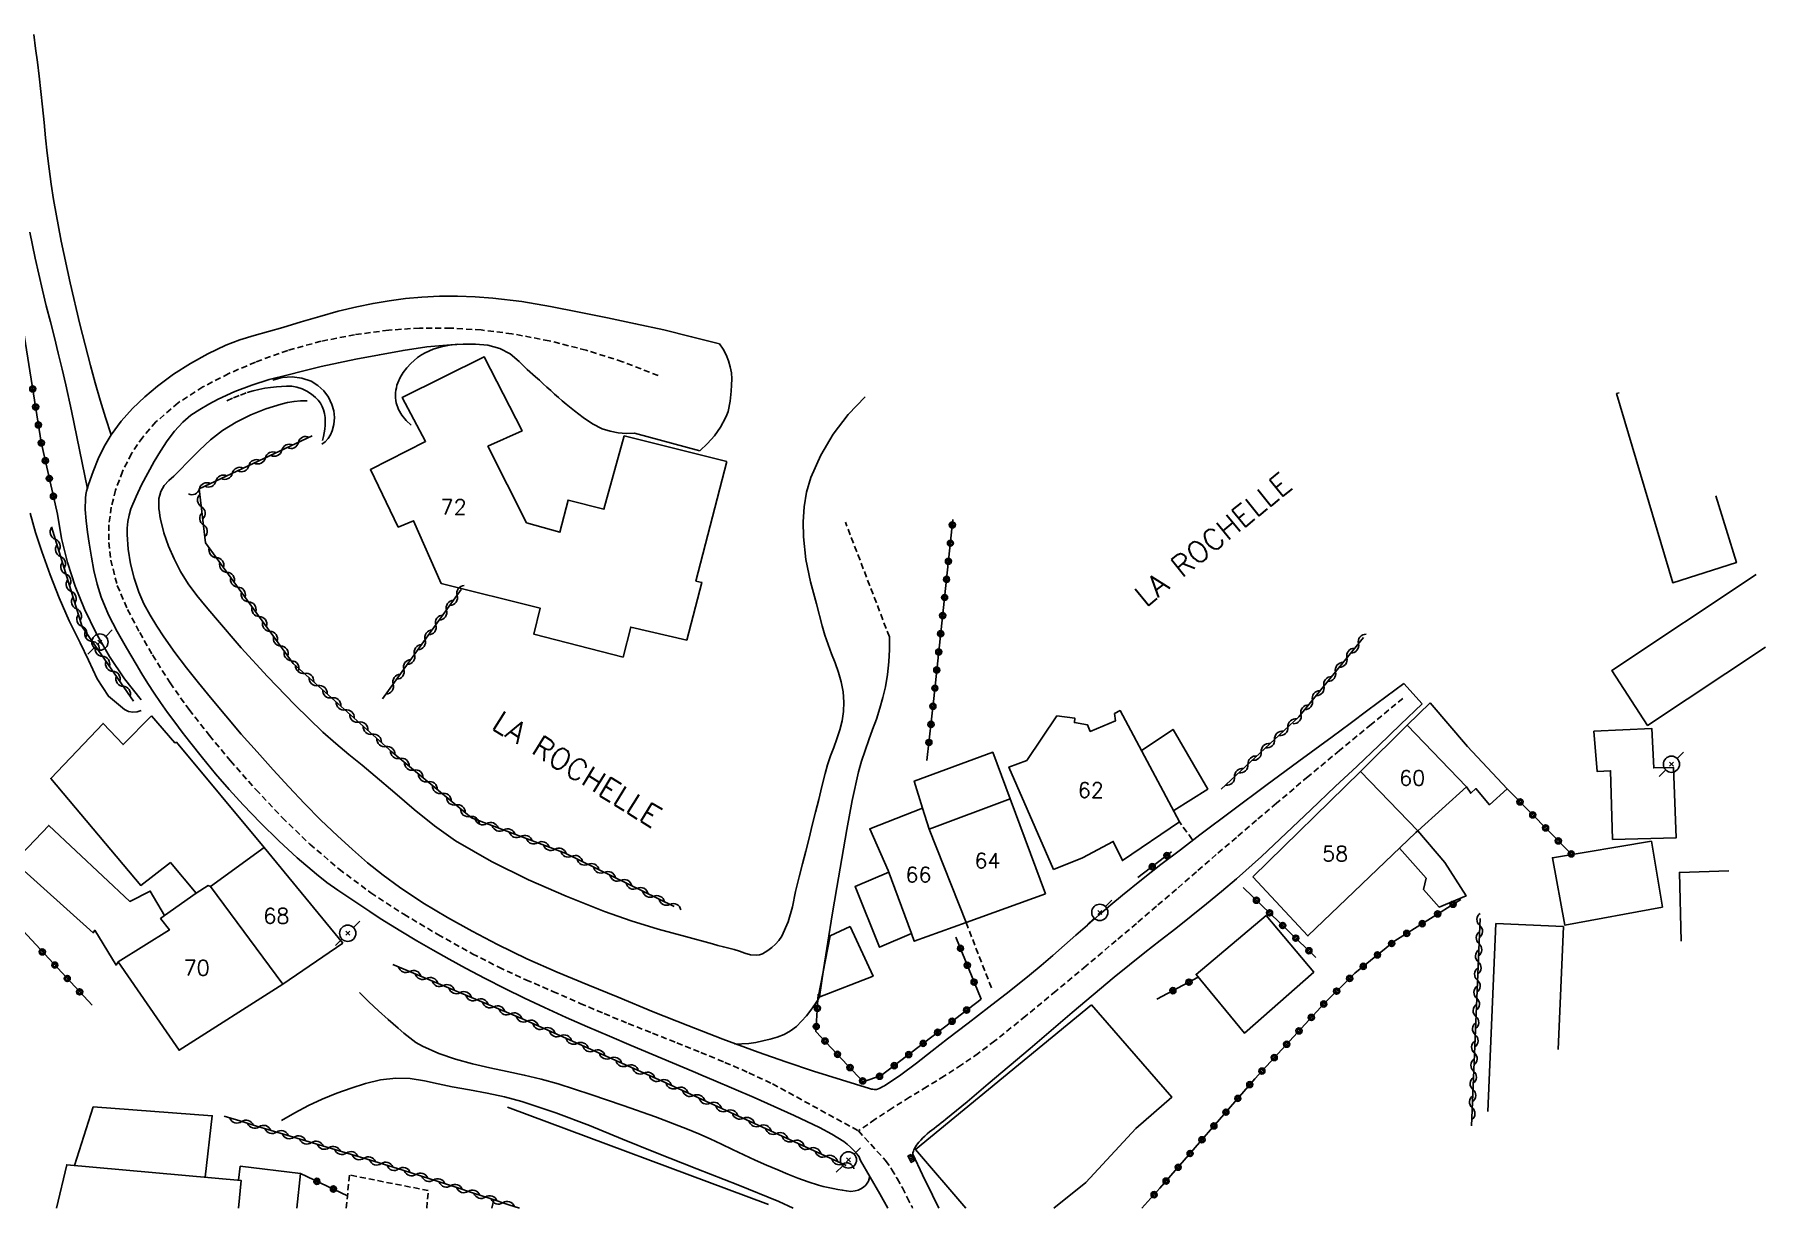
# Model space of a CAD drawing. Header units: millimetres. Extents: x 146000 to 147001, y 143000 to 144000.
# Drawn here: x 146169 to 146311.4, y 142999.9 to 143096.6 of the extents above; entities that cross this region are included whole.
import ezdxf
from ezdxf.enums import TextEntityAlignment as Align

# ---------------------------------------------------------------- set-up
doc = ezdxf.new("R2010")
doc.units = ezdxf.units.MM
doc.linetypes.add('DASHED', pattern=[0.75, 0.5, -0.25])
doc.layers.get('0').update_dxf_attribs({"linetype": 'CONTINUOUS'})
for name, color, linetype in [('W0001', 6, 'DASHED'), ('W0008', 7, 'CONTINUOUS'), ('W0014', 7, 'CONTINUOUS'), ('W0017', 7, 'CONTINUOUS'), ('W0071', 7, 'CONTINUOUS'), ('W0101', 7, 'CONTINUOUS'), ('W0104', 1, 'CONTINUOUS'), ('W0112', 1, 'DASHED'), ('W0211', 2, 'CONTINUOUS'), ('W0214', 2, 'CONTINUOUS'), ('W0300', 7, 'CONTINUOUS'), ('W0310', 3, 'CONTINUOUS'), ('W0322', 7, 'CONTINUOUS'), ('W0323', 7, 'CONTINUOUS'), ('W0401', 7, 'CONTINUOUS'), ('W0473', 7, 'CONTINUOUS'), ('W0989', 7, 'CONTINUOUS'), ('W0991', 7, 'CONTINUOUS'), ('W1102', 7, 'CONTINUOUS')]:
    doc.layers.add(name, color=color, linetype=linetype)
doc.styles.get("Standard").update_dxf_attribs({"font": 'romans.shx', "width": 0.85})

# ---------------------------------------------------------------- blocks, each defined once
blk = doc.blocks.new('T401')
for p, q in [((-0.3, 0.3), (0, 0.3)), ((-0.3, -0.25), (-0.3, 0.3)), ((-0.3, 0.15), (0, 0.15)), ((-0.3, 0), (0, 0)), ((0, 0.3), (0, -0.25)), ((-0.3, -0.15), (0, -0.15)), ((-0.3, -0.25), (-0.3, -0.3)), ((-0.3, -0.3), (0, -0.3)), ((0, -0.3), (0, -0.25))]:
    blk.add_line(p, q)
blk = doc.blocks.new('T473')
for p, q in [((-0.166667, 0.166667), (0.166667, -0.166667)), ((-0.166667, -0.166667), (0.166667, 0.166667)), ((0.500001, 0.500001), (1.000002, 1.000002)), ((-1.000002, -1.000002), (-0.500001, -0.500001))]:
    blk.add_line(p, q)
blk.add_ellipse((0, 0), major_axis=(0.471405, 0.471405), ratio=1, start_param=5.4977871438, end_param=11.780972451)
blk = doc.blocks.new('t323o')
at = {"color": 0, "linetype": 'Continuous'}
for radius in [0.25, 0.15]:
    blk.add_circle((0, 0), radius, dxfattribs=at)
blk = doc.blocks.new('t310o')
at = {"color": 0, "linetype": 'Continuous'}
for centre, start, end in [((-0.5, 0.38), 216.8699, 323.1304), ((0.5, -0.37), 36.8699, 143.1303)]:
    blk.add_arc(centre, 0.625, start, end, dxfattribs=at)
blk = doc.blocks.new('t322o')
at = {"color": 0, "linetype": 'Continuous'}
for radius in [0.25, 0.15]:
    blk.add_circle((0, 0), radius, dxfattribs=at)

msp = doc.modelspace()

# ---------------------------------------------------------------- linework, layer by layer
at = {"layer": 'W0001'}
for points in [[(146220.3, 143068.51), (146217.38, 143069.65), (146214.39, 143070.6), (146211.35, 143071.37), (146208.27, 143071.95), (146205.75, 143072.26), (146203.22, 143072.42), (146200.68, 143072.42), (146198.14, 143072.25), (146195.34, 143071.87), (146192.56, 143071.33), (146189.83, 143070.58), (146187.17, 143069.62), (146184.98, 143068.67), (146182.85, 143067.58), (146180.81, 143066.27), (146178.98, 143064.69), (146177.9, 143063.45), (146176.98, 143062.09), (146176.24, 143060.63), (146175.67, 143059.09), (146175.31, 143057.68), (146175.12, 143056.24), (146175.11, 143054.78), (146175.27, 143053.33), (146175.81, 143051.24), (146176.65, 143049.25), (146177.66, 143047.36), (146178.71, 143045.52), (146180.15, 143043.22), (146181.72, 143041.02), (146183.39, 143038.89), (146185.12, 143036.81), (146187.21, 143034.45), (146189.38, 143032.15), (146191.65, 143029.96), (146194.06, 143027.9), (146196.67, 143025.95), (146199.39, 143024.18), (146202.19, 143022.52), (146205.02, 143020.94), (146207.2, 143019.83), (146209.42, 143018.8), (146211.66, 143017.83), (146213.9, 143016.85), (146215.87, 143016.01), (146217.85, 143015.2), (146219.85, 143014.4), (146221.84, 143013.61), (146223.83, 143012.82), (146225.81, 143012), (146227.78, 143011.14), (146229.72, 143010.23), (146236.79, 143006.36)], [(146281.6, 143041.95), (146278.99, 143039.81), (146276.38, 143037.66), (146273.78, 143035.5), (146271.19, 143033.32), (146269.54, 143031.92), (146267.89, 143030.51), (146266.24, 143029.09), (146264.6, 143027.67), (146262.96, 143026.25), (146261.31, 143024.84), (146259.66, 143023.43), (146258.01, 143022.03), (146255.53, 143019.94), (146253.04, 143017.86), (146250.54, 143015.8), (146248.01, 143013.76), (146246.67, 143012.75), (146245.28, 143011.79), (146243.87, 143010.88), (146242.44, 143010), (146241, 143009.13), (146239.57, 143008.24), (146238.17, 143007.32), (146236.79, 143006.36)], [(146236.79, 143006.36), (146239.03, 143003.93), (146239.52, 143003.2), (146239.98, 143002.44), (146240.41, 143001.67), (146240.81, 143000.89), (146241.2, 143000.1), (146241.25, 143000)]]:
    msp.add_lwpolyline(points, dxfattribs=at)
at = {"layer": 'W0008'}
for points in [[(146225.36, 143071.13), (146223.06, 143071.71), (146220.77, 143072.27), (146218.46, 143072.78), (146216.14, 143073.27), (146213.8, 143073.74), (146211.45, 143074.2), (146209.09, 143074.6), (146206.71, 143074.88), (146205.25, 143074.99), (146203.79, 143075.04), (146202.32, 143075.04), (146200.86, 143074.97), (146199.52, 143074.85), (146198.18, 143074.67), (146196.85, 143074.44), (146195.53, 143074.17), (146193.99, 143073.8), (146192.47, 143073.38), (146190.95, 143072.92), (146189.44, 143072.47), (146188.26, 143072.13), (146187.06, 143071.81), (146185.88, 143071.45), (146184.73, 143071), (146183.26, 143070.29), (146181.82, 143069.5), (146180.44, 143068.62), (146179.13, 143067.65), (146178.07, 143066.75), (146177.07, 143065.79), (146176.14, 143064.76), (146175.31, 143063.64), (146174.72, 143062.67), (146174.24, 143061.65), (146173.82, 143060.61), (146173.45, 143059.55), (146173.36, 143059.28), (146173.28, 143059), (146173.22, 143058.72), (146173.19, 143058.43), (146173.17, 143057.49), (146173.24, 143056.56), (146173.36, 143055.63), (146173.5, 143054.71), (146173.68, 143053.58), (146173.88, 143052.46), (146174.14, 143051.35), (146174.48, 143050.27), (146175.08, 143048.83), (146175.79, 143047.45), (146176.57, 143046.1), (146177.35, 143044.77), (146177.83, 143043.96), (146178.33, 143043.17), (146178.84, 143042.39), (146179.37, 143041.61), (146179.95, 143040.79), (146180.54, 143039.98), (146181.14, 143039.18), (146181.76, 143038.39), (146182.82, 143037.06), (146183.9, 143035.74), (146185.01, 143034.45), (146186.16, 143033.19), (146187.6, 143031.7), (146189.09, 143030.24), (146190.61, 143028.83), (146192.19, 143027.48), (146193.06, 143026.81), (146193.95, 143026.18), (146194.85, 143025.56), (146195.76, 143024.96), (146196.59, 143024.4), (146197.44, 143023.85), (146198.29, 143023.31), (146199.15, 143022.79), (146200.46, 143022), (146201.79, 143021.23), (146203.12, 143020.48), (146204.47, 143019.75), (146206.08, 143018.91), (146207.69, 143018.09), (146209.32, 143017.29), (146210.96, 143016.51), (146212.73, 143015.7), (146214.51, 143014.91), (146216.3, 143014.15), (146218.08, 143013.38), (146218.93, 143013.02), (146219.78, 143012.67), (146220.63, 143012.31), (146221.48, 143011.96), (146222.33, 143011.61), (146223.18, 143011.26), (146224.03, 143010.9), (146224.88, 143010.54), (146226.54, 143009.83), (146228.21, 143009.12), (146229.87, 143008.38), (146231.51, 143007.62), (146232.54, 143007.13), (146233.58, 143006.64), (146234.61, 143006.1), (146235.58, 143005.48), (146235.87, 143005.26), (146236.15, 143005.02), (146236.42, 143004.76), (146236.66, 143004.48), (146236.75, 143004.35), (146236.84, 143004.22), (146236.91, 143004.07), (146236.97, 143003.92)], [(146189.75, 143068.54), (146191.17, 143068.91), (146192.58, 143069.25), (146194.01, 143069.56), (146195.44, 143069.85), (146197.38, 143070.22), (146199.32, 143070.58), (146201.29, 143070.87), (146203.26, 143071.03), (146204.26, 143071.08), (146205.27, 143071.1), (146206.3, 143071.01), (146207.29, 143070.74), (146208.13, 143070.29), (146208.87, 143069.68), (146209.54, 143069.02), (146210.22, 143068.4), (146210.54, 143068.13), (146210.85, 143067.84), (146211.16, 143067.56), (146211.47, 143067.27), (146211.78, 143066.98), (146212.1, 143066.7), (146212.42, 143066.43), (146212.75, 143066.16), (146213.44, 143065.61), (146214.15, 143065.05), (146214.9, 143064.54), (146215.71, 143064.14), (146216.36, 143063.93), (146217.02, 143063.8), (146217.69, 143063.75), (146218.37, 143063.77)], [(146223.73, 143062.33), (146224.37, 143062.91), (146224.95, 143063.56), (146225.44, 143064.27), (146225.85, 143065.03), (146225.97, 143065.29), (146226.06, 143065.56), (146226.13, 143065.84), (146226.19, 143066.12), (146226.23, 143066.39), (146226.27, 143066.67), (146226.3, 143066.95), (146226.33, 143067.24), (146226.36, 143067.73), (146226.37, 143068.23), (146226.34, 143068.73), (146226.25, 143069.22), (146226.1, 143069.73), (146225.9, 143070.22), (146225.65, 143070.69), (146225.36, 143071.13)], [(146176.93, 143057.54), (146177.35, 143058.55), (146177.81, 143059.53), (146178.31, 143060.49), (146178.85, 143061.43), (146179.37, 143062.29), (146179.91, 143063.13), (146180.52, 143063.93), (146181.2, 143064.67), (146181.87, 143065.24), (146182.59, 143065.73), (146183.34, 143066.17), (146184.11, 143066.57), (146185.48, 143067.19), (146186.87, 143067.72), (146188.3, 143068.18), (146189.75, 143068.54)], [(146218.37, 143063.77), (146223.73, 143062.33)], [(146237.69, 143009.85), (146235.39, 143010.55), (146233.09, 143011.28), (146230.81, 143012.05), (146228.53, 143012.85), (146225.63, 143013.91), (146222.75, 143015.03), (146219.89, 143016.17), (146217.03, 143017.35), (146214.52, 143018.38), (146212.01, 143019.43), (146209.52, 143020.53), (146207.08, 143021.71), (146205.01, 143022.79), (146202.97, 143023.92), (146200.96, 143025.12), (146199.02, 143026.41), (146197.68, 143027.39), (146196.4, 143028.43), (146195.15, 143029.52), (146193.92, 143030.63), (146192.55, 143031.94), (146191.22, 143033.3), (146189.92, 143034.68), (146188.63, 143036.08), (146187.31, 143037.54), (146186.01, 143039.01), (146184.74, 143040.5), (146183.48, 143042.02), (146182.49, 143043.23), (146181.5, 143044.46), (146180.55, 143045.72), (146179.65, 143047.01), (146179.07, 143047.89), (146178.51, 143048.79), (146178, 143049.72), (146177.58, 143050.7), (146177.2, 143051.84), (146176.9, 143053.02), (146176.71, 143054.22), (146176.62, 143055.42), (146176.63, 143055.96), (146176.68, 143056.5), (146176.78, 143057.03), (146176.93, 143057.54)], [(146281.68, 143043.17), (146280.2, 143042.08), (146278.72, 143040.98), (146277.24, 143039.88), (146275.77, 143038.79), (146273.04, 143036.78), (146270.31, 143034.77), (146267.59, 143032.76), (146264.88, 143030.72), (146263.28, 143029.5), (146261.68, 143028.27), (146260.09, 143027.02), (146258.52, 143025.76), (146257.55, 143024.95), (146256.59, 143024.13), (146255.64, 143023.3), (146254.69, 143022.47), (146253.74, 143021.63), (146252.79, 143020.8), (146251.83, 143019.98), (146250.86, 143019.18), (146249.2, 143017.84), (146247.51, 143016.53), (146245.82, 143015.23), (146244.12, 143013.94), (146242.85, 143012.95), (146241.58, 143011.94), (146240.29, 143010.97), (146238.94, 143010.08), (146238.8, 143010), (146238.66, 143009.92), (146238.51, 143009.85), (146238.36, 143009.8), (146238.29, 143009.78), (146238.22, 143009.78), (146238.15, 143009.78), (146238.08, 143009.78), (146237.98, 143009.79), (146237.88, 143009.8), (146237.79, 143009.83), (146237.69, 143009.85)], [(146283.18, 143041.49), (146281.68, 143043.17)], [(146241.27, 143004.44), (146241.28, 143004.56), (146241.31, 143004.68), (146241.35, 143004.8), (146241.4, 143004.92), (146241.48, 143005.06), (146241.56, 143005.18), (146241.66, 143005.3), (146241.75, 143005.42), (146241.92, 143005.6), (146242.09, 143005.78), (146242.26, 143005.94), (146242.45, 143006.11), (146242.63, 143006.27), (146242.82, 143006.42), (146243.01, 143006.57), (146243.21, 143006.72), (146243.4, 143006.87), (146243.6, 143007.02), (146243.79, 143007.17), (146243.98, 143007.32), (146245.73, 143008.76), (146247.47, 143010.22), (146249.2, 143011.68), (146250.92, 143013.15), (146252.64, 143014.63), (146254.37, 143016.1), (146256.1, 143017.56), (146257.84, 143019), (146259.09, 143020.02), (146260.36, 143021.03), (146261.62, 143022.02), (146262.9, 143023.02), (146264.16, 143024.02), (146265.42, 143025.03), (146266.67, 143026.05), (146267.9, 143027.1), (146269.97, 143028.95), (146272, 143030.85), (146274.02, 143032.77), (146276.03, 143034.69), (146277.82, 143036.38), (146279.61, 143038.08), (146281.4, 143039.79), (146283.18, 143041.49)], [(146236.97, 143003.92), (146237.76, 143002.55), (146238.54, 143001.17), (146239.2, 143000)]]:
    msp.add_lwpolyline(points, dxfattribs=at)
at = {"layer": 'W0014'}
msp.add_lwpolyline([(146243.41, 143000), (146242.89, 143001.06), (146242.07, 143002.74), (146241.27, 143004.44)], dxfattribs=at)
at = {"layer": 'W0017'}
for points in [[(146200, 143064.44), (146199.58, 143064.81), (146199.23, 143065.24), (146198.95, 143065.73), (146198.76, 143066.26), (146198.72, 143066.47), (146198.7, 143066.68), (146198.69, 143066.89), (146198.7, 143067.1), (146198.73, 143067.31), (146198.77, 143067.51), (146198.82, 143067.71), (146198.89, 143067.91), (146199.08, 143068.36), (146199.34, 143068.77), (146199.64, 143069.15), (146199.96, 143069.5), (146200.23, 143069.76), (146200.52, 143070), (146200.83, 143070.21), (146201.15, 143070.39), (146201.79, 143070.67), (146202.46, 143070.88), (146203.14, 143071.02), (146203.83, 143071.1)], [(146188.6, 143068.14), (146189.38, 143068.36), (146190.19, 143068.41), (146190.99, 143068.3), (146191.75, 143068.04), (146192.32, 143067.7), (146192.79, 143067.25), (146193.18, 143066.73), (146193.46, 143066.14), (146193.62, 143065.61), (146193.67, 143065.05), (146193.62, 143064.49), (146193.48, 143063.95), (146193.34, 143063.63), (146193.15, 143063.33), (146192.91, 143063.07), (146192.63, 143062.86)], [(146237.7, 143002.61), (146237.67, 143002.42), (146237.61, 143002.23), (146237.51, 143002.06), (146237.39, 143001.9), (146237.21, 143001.73), (146237, 143001.59), (146236.77, 143001.48), (146236.52, 143001.42), (146236.16, 143001.38), (146235.81, 143001.42), (146235.46, 143001.49), (146235.11, 143001.55), (146234.71, 143001.62), (146234.31, 143001.7), (146233.9, 143001.79), (146233.51, 143001.9), (146232.65, 143002.17), (146231.81, 143002.48), (146230.98, 143002.81), (146230.15, 143003.15), (146229.22, 143003.55), (146228.29, 143003.96), (146227.36, 143004.4), (146226.44, 143004.83), (146225.52, 143005.27), (146224.59, 143005.7), (146223.66, 143006.11), (146222.72, 143006.51), (146220.09, 143007.52), (146217.44, 143008.46), (146214.77, 143009.36), (146212.08, 143010.22), (146210.7, 143010.61), (146209.29, 143010.95), (146207.88, 143011.25), (146206.47, 143011.54), (146205.05, 143011.87), (146203.65, 143012.26), (146202.27, 143012.73), (146200.93, 143013.32), (146200.38, 143013.63), (146199.87, 143014.01), (146199.39, 143014.41), (146198.91, 143014.82), (146198.09, 143015.52), (146197.29, 143016.24), (146196.5, 143016.98), (146195.73, 143017.74)], [(146189.32, 143007.21), (146190.41, 143007.86), (146191.53, 143008.45), (146192.68, 143008.98), (146193.86, 143009.46), (146195.04, 143009.88), (146196.24, 143010.26), (146197.47, 143010.56), (146198.73, 143010.7), (146199.91, 143010.67), (146201.08, 143010.48), (146202.22, 143010.23), (146203.35, 143009.99), (146204.8, 143009.73), (146206.24, 143009.46), (146207.68, 143009.15), (146209.1, 143008.78), (146211.9, 143007.86), (146214.65, 143006.8), (146217.38, 143005.68), (146220.1, 143004.58), (146223.49, 143003.25), (146226.87, 143001.92), (146230.23, 143000.54), (146231.42, 143000)]]:
    msp.add_lwpolyline(points, dxfattribs=at)
at = {"layer": 'W0071'}
for points in [[(146168.94, 143096.56), (146169.09, 143095.43), (146169.24, 143094.29), (146169.38, 143093.15), (146169.52, 143091.88), (146169.66, 143090.61), (146169.78, 143089.34), (146169.91, 143088.07), (146170.04, 143086.8), (146170.19, 143085.53), (146170.36, 143084.26), (146170.56, 143083), (146171.2, 143079.56), (146171.93, 143076.14), (146172.74, 143072.74), (146173.6, 143069.35), (146173.98, 143067.91), (146174.4, 143066.48), (146174.84, 143065.06), (146175.31, 143063.64)], [(146173.35, 143059.19), (146172.93, 143061.33), (146172.49, 143063.47), (146172.04, 143065.61), (146171.57, 143067.74), (146171.27, 143069.04), (146170.95, 143070.35), (146170.63, 143071.65), (146170.3, 143072.94), (146169.97, 143074.24), (146169.66, 143075.55), (146169.35, 143076.85), (146169.06, 143078.16), (146168.61, 143080.32)]]:
    msp.add_lwpolyline(points, dxfattribs=at)
at = {"layer": 'W0101'}
msp.add_lwpolyline([(146225.95, 143061.43), (146223.42, 143051.6), (146223.91, 143051.49), (146222.67, 143046.74), (146218.06, 143047.81), (146217.42, 143045.35), (146210.07, 143047.24), (146210.61, 143049.37), (146202.46, 143051.4), (146200.19, 143056.56), (146198.93, 143056.04), (146196.64, 143060.78), (146201.17, 143063.09), (146199.25, 143066.71), (146206, 143070.04), (146209.11, 143063.95), (146206.31, 143062.7), (146209.49, 143056.4), (146212.23, 143055.62), (146212.9, 143058.27), (146215.85, 143057.51), (146217.52, 143063.55)], close=True, dxfattribs=at)
for points in [[(146252.84, 143027.86), (146255.24, 143028.83), (146257.76, 143030.18), (146258.51, 143028.6), (146263.2, 143031.79), (146258.32, 143040.94), (146257.85, 143040.7), (146257.95, 143040.11), (146255.86, 143039.23), (146255.65, 143039.76), (146254.57, 143039.96), (146254.61, 143040.31), (146253.11, 143040.51)], [(146253.11, 143040.51), (146250.65, 143036.83)], [(146278.09, 143035.94), (146281.95, 143039.75)], [(146281.95, 143039.75), (146286.83, 143034.66), (146282.83, 143031.06)], [(146250.65, 143036.83), (146249.17, 143036.29), (146252.84, 143027.86)], [(146269.24, 143027.26), (146278.09, 143035.94)], [(146242.61, 143031.19), (146249.29, 143033.67), (146252.19, 143025.86)], [(146245.65, 143023.5), (146241.38, 143021.96), (146241.15, 143022.6), (146239.25, 143027.79), (146237.73, 143031.21), (146242.07, 143032.91), (146242.61, 143031.19)], [(146282.83, 143031.06), (146282.67, 143030.92), (146273.77, 143022.4), (146269.24, 143027.26)], [(146187.89, 143029.67), (146183.48, 143026.47)], [(146187.89, 143029.67), (146194.37, 143021.82)], [(146183.48, 143026.47), (146183.3, 143026.55), (146182.31, 143025.91)], [(146179.69, 143024.08), (146182.31, 143025.91)], [(146252.19, 143025.86), (146245.65, 143023.5)], [(146179.69, 143024.08), (146179.37, 143023.83), (146180.1, 143022.9), (146175.89, 143020.28)], [(146194.37, 143021.82), (146189.44, 143018.43)], [(146189.44, 143018.43), (146180.9, 143013), (146175.89, 143020.28)]]:
    msp.add_lwpolyline(points, dxfattribs=at)
at = {"layer": 'W0104'}
for points in [[(146307.33, 143058.61), (146309.04, 143053.12), (146303.79, 143051.46), (146299.17, 143067.03), (146299.39, 143067.09)], [(146311.42, 143046.17), (146301.73, 143039.72), (146298.79, 143044.25), (146310.66, 143052.13)], [(146283.84, 143041.59), (146281.95, 143039.75)], [(146286.83, 143034.66), (146287.18, 143034.14), (146287.6, 143034.53), (146288.71, 143033.2), (146290.18, 143034.5), (146286.92, 143038), (146283.84, 143041.59)], [(146182.31, 143025.91), (146180.18, 143028.44), (146177.74, 143026.56), (146170.33, 143035.36), (146174.64, 143039.89), (146176.29, 143038.15), (146178.61, 143040.5)], [(146178.61, 143040.5), (146180.54, 143038.3), (146180.67, 143038.34), (146187.89, 143029.67)], [(146260.09, 143037.66), (146262.68, 143039.39), (146265.53, 143034.48), (146262.74, 143032.71)], [(146249.29, 143033.67), (146247.85, 143037.52), (146241.38, 143035.15), (146242.07, 143032.91)], [(146175.89, 143020.28), (146175.71, 143020), (146173.95, 143022.87), (146173.83, 143022.67), (146167.33, 143028.49), (146170.17, 143031.49), (146176.85, 143025.24), (146178.52, 143026.09), (146179.69, 143024.08)], [(146282.83, 143031.06), (146285.03, 143028.45), (146286.79, 143025.7), (146284.57, 143024.78), (146283.29, 143026.21), (146283.5, 143027.16), (146281.31, 143029.61)], [(146241.15, 143022.6), (146238.52, 143021.47), (146236.52, 143026.46), (146239.3, 143027.66)], [(146308.42, 143027.75), (146304.34, 143027.63), (146304.48, 143021.96)], [(146288.58, 143007.96), (146289.24, 143023.42), (146294.8, 143023.19)], [(146294.8, 143023.19), (146294.38, 143013.06)], [(146255.96, 143016.72), (146241.48, 143004.83), (146245.63, 143000)], [(146252.87, 143000), (146255.51, 143002.11), (146259.62, 143006.56), (146262.59, 143009.14), (146255.96, 143016.72)], [(146172.28, 143003.51), (146173.83, 143008.33), (146183.62, 143007.6), (146183.05, 143002.54)], [(146185.78, 143000), (146186, 143002.28), (146171.65, 143003.57), (146170.81, 143000)], [(146185.79, 143002.3), (146185.92, 143003.45), (146190.88, 143002.85), (146190.58, 143000)]]:
    msp.add_lwpolyline(points, dxfattribs=at)
for points in [[(146298.85, 143030.34), (146304.08, 143030.48), (146303.87, 143036.26), (146302.23, 143036.23), (146302.08, 143039.46), (146297.31, 143039.25), (146297.59, 143035.92), (146298.68, 143035.99)], [(146302.94, 143024.77), (146294.92, 143023.28), (146293.89, 143028.84), (146302.04, 143030.19)], [(146270.33, 143024.08), (146264.58, 143019.23), (146268.57, 143014.4), (146274.26, 143019.43)], [(146236.12, 143023.19), (146238, 143019.1), (146233.48, 143017.34), (146234.46, 143022.42)]]:
    msp.add_lwpolyline(points, close=True, dxfattribs=at)
at = {"layer": 'W0112'}
for points in [[(146192.69, 143063.18), (146192.77, 143063.49), (146192.84, 143063.8), (146192.88, 143064.11), (146192.9, 143064.43), (146192.91, 143064.74), (146192.9, 143065.06), (146192.86, 143065.38), (146192.78, 143065.68), (146192.66, 143065.97), (146192.52, 143066.24), (146192.33, 143066.49), (146192.12, 143066.71), (146191.78, 143066.99), (146191.41, 143067.23), (146191.01, 143067.42), (146190.58, 143067.56), (146190.16, 143067.63), (146189.74, 143067.64), (146189.32, 143067.62), (146188.91, 143067.58), (146188.42, 143067.53), (146187.94, 143067.46), (146187.46, 143067.37), (146186.98, 143067.25), (146186.41, 143067.08), (146185.84, 143066.87), (146185.28, 143066.64), (146184.74, 143066.38)], [(146239.34, 143047.01), (146235.72, 143056.45)], [(146264.26, 143030.33), (146263.2, 143031.79)], [(146245.65, 143023.5), (146247.8, 143017.97)], [(146201.27, 143000), (146201.4, 143001.45), (146194.91, 143002.73), (146194.65, 143000)]]:
    msp.add_lwpolyline(points, dxfattribs=at)
at = {"layer": 'W0211'}
for points in [[(146237.35, 143066.76), (146235.95, 143065.3), (146234.72, 143063.69), (146233.69, 143061.95), (146232.88, 143060.11), (146232.52, 143058.92), (146232.33, 143057.7), (146232.25, 143056.47), (146232.27, 143055.25), (146232.46, 143053.38), (146232.85, 143051.54), (146233.33, 143049.73), (146233.8, 143047.93), (146234.02, 143047.15), (146234.29, 143046.38), (146234.58, 143045.62), (146234.88, 143044.87), (146235.15, 143044.09), (146235.38, 143043.3), (146235.53, 143042.48), (146235.6, 143041.65), (146235.56, 143040.88), (146235.44, 143040.11), (146235.25, 143039.36), (146235.02, 143038.63), (146234.76, 143037.92), (146234.5, 143037.21), (146234.26, 143036.49), (146234.05, 143035.77), (146233.78, 143034.71), (146233.52, 143033.64), (146233.25, 143032.58), (146232.99, 143031.52), (146232.73, 143030.45), (146232.46, 143029.39), (146232.19, 143028.33), (146231.91, 143027.27), (146231.62, 143026.05), (146231.36, 143024.79), (146231.01, 143023.55), (146230.48, 143022.38), (146230.25, 143022.03), (146229.97, 143021.72), (146229.67, 143021.44), (146229.34, 143021.2), (146229.12, 143021.06), (146228.89, 143020.94), (146228.64, 143020.86), (146228.38, 143020.82), (146227.91, 143020.85), (146227.45, 143020.98), (146227.01, 143021.14), (146226.58, 143021.28), (146226.13, 143021.39), (146225.68, 143021.5), (146225.23, 143021.62), (146224.78, 143021.74), (146222.55, 143022.35), (146220.31, 143022.97), (146218.09, 143023.64), (146215.91, 143024.41), (146212.75, 143025.67), (146209.64, 143027.03), (146206.59, 143028.53), (146203.64, 143030.24), (146201.9, 143031.45), (146200.25, 143032.8), (146198.65, 143034.19), (146197.04, 143035.56), (146195.95, 143036.45), (146194.86, 143037.33), (146193.78, 143038.23), (146192.73, 143039.17), (146190.42, 143041.42), (146188.17, 143043.74), (146185.99, 143046.12), (146183.88, 143048.57), (146183.11, 143049.48), (146182.35, 143050.41), (146181.64, 143051.37), (146181.01, 143052.39), (146180.48, 143053.42), (146180.02, 143054.48), (146179.64, 143055.57), (146179.37, 143056.7), (146179.32, 143056.98), (146179.28, 143057.26), (146179.24, 143057.54), (146179.22, 143057.82), (146179.22, 143058.11), (146179.24, 143058.4), (146179.3, 143058.68), (146179.39, 143058.96), (146179.66, 143059.46), (146180.04, 143059.87), (146180.46, 143060.24), (146180.85, 143060.61), (146181.7, 143061.49), (146182.56, 143062.38), (146183.47, 143063.23), (146184.46, 143063.98), (146185.6, 143064.67), (146186.79, 143065.27), (146188.02, 143065.76), (146189.29, 143066.17), (146189.81, 143066.29), (146190.35, 143066.38), (146190.89, 143066.43), (146191.43, 143066.43)], [(146177.77, 143041.82), (146176.4, 143043.56), (146175.17, 143045.39), (146174.07, 143047.31), (146173.11, 143049.3), (146172.35, 143051.19), (146171.71, 143053.12), (146171.22, 143055.1), (146170.88, 143057.11)]]:
    msp.add_lwpolyline(points, dxfattribs=at)
at = {"layer": 'W0214'}
for points in [[(146168.63, 143057.2), (146169.08, 143055.61), (146169.59, 143054.04), (146170.28, 143052.12), (146171.02, 143050.22), (146171.84, 143048.34), (146172.76, 143046.52), (146173.44, 143045.09), (146174.14, 143043.57), (146175.09, 143042.13), (146176.41, 143041.02), (146176.74, 143040.88), (146177.09, 143040.82), (146177.44, 143040.84), (146177.78, 143040.94)], [(146233.59, 143017.39), (146233.92, 143019.64), (146234.27, 143021.9), (146234.64, 143024.15), (146235.02, 143026.4), (146235.43, 143028.78), (146235.83, 143031.17), (146236.28, 143033.55), (146236.81, 143035.91), (146237.05, 143036.79), (146237.34, 143037.66), (146237.64, 143038.53), (146237.96, 143039.39), (146238.27, 143040.25), (146238.55, 143041.13), (146238.81, 143042.01), (146239.01, 143042.91), (146239.18, 143043.92), (146239.29, 143044.95), (146239.34, 143045.98), (146239.34, 143047.01)], [(146226.61, 143013.51), (146227.2, 143013.52), (146227.78, 143013.56), (146228.36, 143013.64), (146228.93, 143013.76), (146229.52, 143013.9), (146230.1, 143014.08), (146230.67, 143014.3), (146231.21, 143014.59), (146231.69, 143014.96), (146232.12, 143015.39), (146232.51, 143015.84), (146232.88, 143016.3), (146233.08, 143016.56), (146233.26, 143016.83), (146233.43, 143017.1), (146233.59, 143017.39)]]:
    msp.add_lwpolyline(points, dxfattribs=at)
at = {"layer": 'W0300'}
msp.add_lwpolyline([(146229.38, 143000.3), (146207.93, 143008.32)], dxfattribs=at)
at = {"layer": 'W0310'}
for points in [[(146191.85, 143063.54), (146182.54, 143059.19), (146183.08, 143054.74)], [(146177.15, 143041.71), (146172.92, 143047.84), (146170.39, 143056.06)], [(146183.08, 143054.74), (146190.29, 143044.83), (146198.42, 143037.53), (146204.96, 143032.11), (146212.67, 143029.21), (146221.62, 143024.82)], [(146204.11, 143050.9), (146197.63, 143041.91)], [(146266.65, 143034.47), (146273.04, 143040.42), (146278.35, 143046.96)], [(146287.23, 143006.78), (146287.95, 143023.83)], [(146198.49, 143020.06), (146209.2, 143015.54), (146220.64, 143010.45), (146235.79, 143003.52)], [(146208.91, 143000), (146208.02, 143000.29), (146206.57, 143000.76), (146205.12, 143001.24), (146203.67, 143001.72), (146202.22, 143002.19), (146200.76, 143002.66), (146199.31, 143003.12), (146196.92, 143003.86), (146194.53, 143004.58), (146192.14, 143005.3), (146189.75, 143006.02), (146188.46, 143006.4), (146187.18, 143006.79), (146185.89, 143007.18), (146184.61, 143007.56)]]:
    msp.add_lwpolyline(points, dxfattribs=at)
at = {"layer": 'W0322'}
msp.add_lwpolyline([(146170.88, 143057.11), (146169.55, 143063.04), (146167.98, 143072.87), (146167.71, 143079.71)], dxfattribs=at)
at = {"layer": 'W0323'}
for points in [[(146242.43, 143036.83), (146242.99, 143041.93), (146244.57, 143056.68)], [(146173.74, 143016.71), (146164.82, 143026.27), (146152.28, 143039.58)], [(146290.18, 143034.5), (146295.48, 143029.1)], [(146259.78, 143027.2), (146262.56, 143029.31)], [(146268.46, 143026.38), (146274.44, 143020.63)], [(146286.36, 143025.41), (146280.92, 143021.99), (146277.65, 143019.35), (146275.15, 143016.88), (146269.41, 143010.65), (146261.6, 143001.65), (146260.11, 143000)], [(146244.82, 143022.29), (146246.88, 143017.21)], [(146264.75, 143019.01), (146261.34, 143017.2)], [(146233.49, 143017.61), (146233.3, 143014.54), (146237.18, 143010.41), (146238.67, 143010.91), (146246.88, 143017.21)], [(146190.88, 143002.85), (146194.75, 143001.03)], [(146206.63, 143000), (146206.8, 143000.69)]]:
    msp.add_lwpolyline(points, dxfattribs=at)
at = {"layer": 'W1102'}
for points in [[(146282.83, 143031.06), (146278.09, 143035.94)], [(146242.61, 143031.19), (146245.65, 143023.5)], [(146183.48, 143026.47), (146189.44, 143018.43)]]:
    msp.add_lwpolyline(points, dxfattribs=at)

# ---------------------------------------------------------------- block references
at = {"layer": 'W0310'}
for p, rotation in [((146190.71, 143063.01), 205.0458702177967), ((146187.99, 143061.74), 205.0458702177967), ((146189.35, 143062.37), 205.0458702177967), ((146185.27, 143060.47), 205.0458702177967), ((146186.63, 143061.1), 205.0458702177967), ((146182.56, 143059.2), 205.0458702177967), ((146183.92, 143059.83), 205.0458702177967), ((146182.72, 143057.72), 276.8808484146978), ((146182.9, 143056.23), 276.8808484146978), ((146170.7, 143055.05), 107.0895129660863), ((146171.14, 143053.62), 107.0895129660863), ((146183.96, 143053.53), 306.0613886378246), ((146171.58, 143052.18), 107.0895129660863), ((146184.84, 143052.31), 306.0613886378246), ((146185.73, 143051.1), 306.0613886378246), ((146172.02, 143050.75), 107.0895129660863), ((146186.61, 143049.89), 306.0613886378246), ((146203.77, 143050.42), 234.2200975914719), ((146172.46, 143049.32), 107.0895129660863), ((146187.49, 143048.68), 306.0613886378246), ((146202.89, 143049.21), 234.2200975914719), ((146172.9, 143047.88), 107.0895129660863), ((146188.37, 143047.46), 306.0613886378246), ((146201.14, 143046.77), 234.2200975914719), ((146202.01, 143047.99), 234.2200975914719), ((146173.74, 143046.64), 124.6732691366314), ((146174.59, 143045.41), 124.6732691366314), ((146189.26, 143046.25), 306.0613886378246), ((146200.26, 143045.56), 234.2200975914719), ((146277.94, 143046.45), 50.86951099769693), ((146175.45, 143044.18), 124.6732691366314), ((146190.14, 143045.04), 306.0613886378246), ((146191.22, 143044), 318.0592067377387), ((146199.38, 143044.34), 234.2200975914719), ((146276.05, 143044.12), 50.86951099769693), ((146276.99, 143045.29), 50.86951099769693), ((146176.3, 143042.94), 124.6732691366314), ((146192.33, 143043), 318.0592067377387), ((146198.5, 143043.12), 234.2200975914719), ((146275.1, 143042.96), 50.86951099769693), ((146193.45, 143041.99), 318.0592067377387), ((146274.15, 143041.8), 50.86951099769693), ((146194.56, 143040.99), 318.0592067377387), ((146195.68, 143039.99), 318.0592067377387), ((146273.21, 143040.63), 50.86951099769693), ((146196.79, 143038.99), 318.0592067377387), ((146271.04, 143038.56), 43.01387372092291), ((146272.14, 143039.58), 43.01387372092291), ((146197.91, 143037.98), 318.0592067377387), ((146199.05, 143037.01), 320.3368416362405), ((146269.94, 143037.54), 43.01387372092291), ((146200.2, 143036.05), 320.3368416362405), ((146267.75, 143035.49), 43.01387372092291), ((146268.85, 143036.51), 43.01387372092291), ((146201.36, 143035.09), 320.3368416362405), ((146202.51, 143034.13), 320.3368416362405), ((146203.67, 143033.18), 320.3368416362405), ((146204.82, 143032.22), 320.3368416362405), ((146206.2, 143031.64), 339.4024372865384), ((146207.6, 143031.11), 339.4024372865384), ((146209, 143030.58), 339.4024372865384), ((146210.41, 143030.06), 339.4024372865384), ((146211.81, 143029.53), 339.4024372865384), ((146213.19, 143028.95), 333.9232168013333), ((146214.54, 143028.29), 333.9232168013333), ((146215.89, 143027.63), 333.9232168013333), ((146217.24, 143026.97), 333.9232168013333), ((146218.58, 143026.31), 333.9232168013333), ((146219.93, 143025.65), 333.9232168013333), ((146221.28, 143024.99), 333.9232168013333), ((146287.92, 143023.26), 87.60631606253448), ((146287.86, 143021.76), 87.60631606253448), ((146287.8, 143020.26), 87.60631606253448), ((146199.87, 143019.47), 337.1347804059791), ((146201.25, 143018.89), 337.1347804059791), ((146287.73, 143018.76), 87.60631606253448), ((146202.64, 143018.31), 337.1347804059791), ((146204.02, 143017.73), 337.1347804059791), ((146287.67, 143017.27), 87.60631606253448), ((146205.4, 143017.14), 337.1347804059791), ((146206.78, 143016.56), 337.1347804059791), ((146208.16, 143015.98), 337.1347804059791), ((146287.61, 143015.77), 87.60631606253448), ((146209.54, 143015.39), 335.9873391958149), ((146210.91, 143014.78), 335.9873391958149), ((146287.55, 143014.27), 87.60631606253448), ((146212.28, 143014.17), 335.9873391958149), ((146213.65, 143013.56), 335.9873391958149), ((146215.02, 143012.95), 335.9873391958149), ((146287.48, 143012.77), 87.60631606253448), ((146216.39, 143012.34), 335.9873391958149), ((146217.76, 143011.72), 335.9873391958149), ((146287.42, 143011.27), 87.60631606253448), ((146219.13, 143011.11), 335.9873391958149), ((146220.5, 143010.5), 335.9873391958149), ((146287.36, 143009.77), 87.60631606253448), ((146221.87, 143009.88), 335.4498951418107), ((146223.23, 143009.26), 335.4498951418107), ((146224.6, 143008.64), 335.4498951418107), ((146287.3, 143008.27), 87.60631606253448), ((146225.96, 143008.01), 335.4498951418107), ((146227.33, 143007.39), 335.4498951418107), ((146186.04, 143007.13), 163.2997107779742), ((146187.48, 143006.7), 163.2650202459401), ((146188.92, 143006.27), 163.2303264886881), ((146228.69, 143006.77), 335.4498951418107), ((146230.06, 143006.14), 335.4498951418107), ((146190.35, 143005.84), 163.2767908922184), ((146191.79, 143005.4), 163.2767908922184), ((146193.22, 143004.97), 163.3214735969925), ((146194.66, 143004.54), 163.1659378249985), ((146231.42, 143005.52), 335.4498951418107), ((146232.78, 143004.9), 335.4498951418107), ((146196.1, 143004.11), 163.1659378249985), ((146197.53, 143003.67), 162.8101946452133), ((146198.96, 143003.23), 162.8101946452133), ((146234.15, 143004.27), 335.4498951418107), ((146235.51, 143003.65), 335.4498951418107), ((146200.4, 143002.78), 162.430573944611), ((146201.82, 143002.32), 162.1441956661522), ((146203.25, 143001.85), 161.9403598485879), ((146204.68, 143001.39), 161.8190689523347), ((146206.1, 143000.92), 161.7963385419896), ((146207.53, 143000.45), 161.8721701499558)]:
    msp.add_blockref('t310o', p, dxfattribs=dict(at, rotation=rotation))
at = {"layer": 'W0322'}
for p, rotation in [((146168.85, 143067.41), 99.04438833016883), ((146169.09, 143065.93), 99.04438833016883), ((146169.32, 143064.45), 99.04438833016883), ((146169.56, 143062.97), 102.6854482715337), ((146169.89, 143061.5), 102.6854482715337), ((146170.22, 143060.04), 102.6854482715337), ((146170.55, 143058.58), 102.6854482715337)]:
    msp.add_blockref('t322o', p, dxfattribs=dict(at, rotation=rotation))
at = {"layer": 'W0323'}
for p, rotation in [((146244.52, 143056.22), 83.89574652968975), ((146244.36, 143054.72), 83.89574652968975), ((146244.2, 143053.23), 83.89574652968975), ((146244.04, 143051.74), 83.89574652968975), ((146243.88, 143050.25), 83.89574652968975), ((146243.72, 143048.76), 83.89574652968975), ((146243.56, 143047.27), 83.89574652968975), ((146243.4, 143045.77), 83.89574652968975), ((146243.24, 143044.28), 83.89574652968975), ((146243.08, 143042.79), 83.89574652968975), ((146242.92, 143041.3), 83.76570620020753), ((146242.76, 143039.81), 83.76570620020753), ((146242.59, 143038.32), 83.76570620020753), ((146291.23, 143033.43), 314.5072834385362), ((146292.28, 143032.36), 314.5072834385362), ((146293.33, 143031.29), 314.5072834385362), ((146262.17, 143029.01), 37.28595551626076), ((146294.38, 143030.22), 314.5072834385362), ((146295.44, 143029.15), 314.5072834385362), ((146260.97, 143028.1), 37.28595551626076), ((146269.54, 143025.34), 316.1280892329227), ((146285.72, 143025.01), 212.1898597683793), ((146270.62, 143024.3), 316.1280892329227), ((146271.7, 143023.26), 316.1280892329227), ((146283.18, 143023.41), 212.1898597683793), ((146284.45, 143024.21), 212.1898597683793), ((146272.78, 143022.22), 316.1280892329227), ((146280.67, 143021.78), 218.8725259682878), ((146281.91, 143022.61), 212.1898597683793), ((146169.64, 143021.09), 133.0137487894743), ((146245.19, 143021.38), 292.0870310891598), ((146273.86, 143021.18), 316.1280892329227), ((146279.5, 143020.84), 218.8725259682878), ((146170.67, 143020), 133.0137487894743), ((146171.69, 143018.9), 133.0137487894743), ((146245.75, 143019.99), 292.0870310891598), ((146277.21, 143018.91), 224.676559518914), ((146278.33, 143019.9), 218.8725259682878), ((146172.71, 143017.8), 133.0137487894743), ((146246.31, 143018.6), 292.0870310891598), ((146262.67, 143017.9), 207.920439561432), ((146263.99, 143018.6), 207.920439561432), ((146276.14, 143017.86), 224.676559518914), ((146233.42, 143016.45), 266.4027517892111), ((146245.69, 143016.3), 37.52436800462317), ((146275.08, 143016.8), 227.3517271475303), ((146233.32, 143014.95), 266.4027517892111), ((146244.5, 143015.38), 37.52436800462317), ((146273.04, 143014.59), 227.3517271475303), ((146274.06, 143015.7), 227.3517271475303), ((146234.04, 143013.75), 313.3132147191694), ((146242.12, 143013.56), 37.52436800462317), ((146243.31, 143014.47), 37.52436800462317), ((146272.03, 143013.49), 227.3517271475303), ((146235.07, 143012.66), 313.3132147191694), ((146240.93, 143012.64), 37.52436800462317), ((146271.01, 143012.39), 227.3517271475303), ((146236.1, 143011.57), 313.3132147191694), ((146237.13, 143010.47), 313.3132147191694), ((146238.53, 143010.86), 18.4118270405882), ((146239.74, 143011.73), 37.52436800462317), ((146269.99, 143011.28), 227.3517271475303), ((146268.01, 143009.03), 229.0642929128767), ((146268.99, 143010.17), 229.0642929128767), ((146267.03, 143007.9), 229.0642929128767), ((146266.04, 143006.77), 229.0642929128767), ((146265.06, 143005.63), 229.0642929128767), ((146263.1, 143003.37), 229.0642929128767), ((146264.08, 143004.5), 229.0642929128767), ((146192.23, 143002.21), 334.7828361031472), ((146262.11, 143002.23), 229.0642929128767), ((146193.59, 143001.58), 334.7828361031472), ((146261.12, 143001.11), 227.8434545011059)]:
    msp.add_blockref('t323o', p, dxfattribs=dict(at, rotation=rotation))
at = {"layer": 'W0401', "rotation": 25.18352582932798}
msp.add_blockref('T401', (146241.26, 143004.16), dxfattribs=at)
at = {"layer": 'W0473'}
for p in [(146174.38, 143046.58), (146303.69, 143036.53), (146256.65, 143024.34), (146194.77, 143022.62), (146235.97, 143003.97)]:
    msp.add_blockref('T473', p, dxfattribs=at)

# ---------------------------------------------------------------- texts
at = {"layer": 'W0989'}
for rotation, p in [(39.0609, (146265.98, 143055.03)), (328.1733, (146213.64, 143036.13))]:
    msp.add_text('LA ROCHELLE', height=1.75, rotation=rotation, dxfattribs=at).set_placement(p, align=Align.MIDDLE_CENTER)
at = {"layer": 'W0991'}
for s, p in [('72', (146203.48, 143057.69)), ('62', (146255.91, 143034.4)), ('60', (146282.36, 143035.4)), ('64', (146247.41, 143028.59)), ('58', (146276.02, 143029.17)), ('66', (146241.73, 143027.44)), ('68', (146188.9, 143024.05)), ('70', (146182.34, 143019.78))]:
    msp.add_text(s, height=1.25, dxfattribs=at).set_placement(p, align=Align.MIDDLE_CENTER)

doc.saveas('drawing.dxf')
